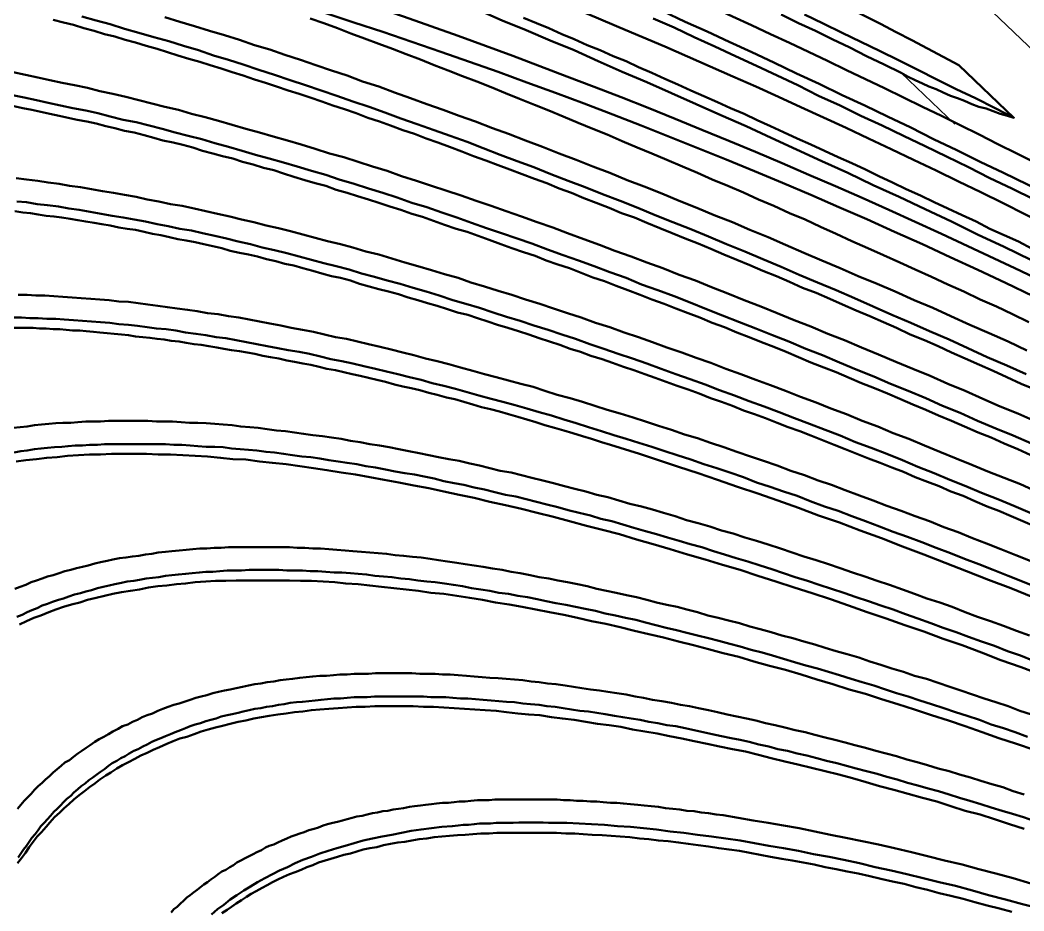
# Model space of a CAD drawing. Header units: inches. Extents: x 15 to 2770, y 903 to 4091.
# Drawn here: x 2441.5 to 2535.7, y 3649.8 to 3733.4 of the extents above; entities that cross this region are included whole.
import ezdxf

# ---------------------------------------------------------------- set-up
doc = ezdxf.new("R2010")
doc.units = ezdxf.units.IN
doc.header["$MEASUREMENT"] = 0

msp = doc.modelspace()

# ---------------------------------------------------------------- linework, layer by layer
at = {"lineweight": 25}
for points in [[(2587.439, 3682.037), (2484.075, 3780.534)], [(2524.167, 3728.396), (2529.217, 3723.589)]]:
    msp.add_lwpolyline(points, dxfattribs=at)
at = {"lineweight": 50}
for points in [[(2431.693, 3770.009, -0.047877), (2529.582, 3729.126), (2534.753, 3724.198), (2534.145, 3724.38), (2533.476, 3724.563), (2532.806, 3724.806), (2532.137, 3725.05), (2531.468, 3725.232), (2530.799, 3725.475), (2530.129, 3725.78), (2529.46, 3726.023), (2528.791, 3726.266), (2528.122, 3726.571), (2527.453, 3726.875), (2526.783, 3727.118), (2526.175, 3727.422), (2525.506, 3727.726), (2524.837, 3728.031), (2524.167, 3728.396), (2522.585, 3729.187), (2520.943, 3729.977), (2519.361, 3730.768), (2517.718, 3731.559), (2516.137, 3732.35), (2514.555, 3733.08), (2512.912, 3733.871)], [(2425.913, 3766.663, -0.036748), (2542.054, 3717.262)], [(2416.301, 3761.127, -0.055863), (2554.465, 3705.46)], [(2404.012, 3754.009, -0.076059), (2566.876, 3693.596)]]:
    msp.add_lwpolyline(points, format="xyb", dxfattribs=at)
for points in [[(2536.335, 3710.874), (2533.841, 3712.091), (2531.346, 3713.247), (2528.913, 3714.464), (2526.418, 3715.62), (2523.985, 3716.776), (2521.551, 3717.871), (2519.179, 3719.027), (2516.745, 3720.122), (2514.372, 3721.217), (2512, 3722.312), (2509.627, 3723.407), (2507.254, 3724.441), (2504.942, 3725.475), (2502.631, 3726.51), (2500.319, 3727.544), (2498.007, 3728.517), (2495.756, 3729.491), (2493.505, 3730.525), (2491.254, 3731.438), (2489.003, 3732.411), (2486.752, 3733.324), (2484.562, 3734.297)], [(2501.84, 3734.175), (2503.908, 3733.202), (2505.977, 3732.289), (2508.045, 3731.316), (2510.174, 3730.342), (2512.243, 3729.369), (2514.372, 3728.335), (2516.502, 3727.361), (2518.631, 3726.327), (2520.76, 3725.354), (2522.89, 3724.319), (2525.08, 3723.285), (2527.209, 3722.19), (2529.399, 3721.156), (2531.59, 3720.061), (2533.78, 3719.027), (2536.031, 3717.931), (2538.221, 3716.836), (2540.472, 3715.741), (2542.723, 3714.585), (2544.974, 3713.49), (2547.225, 3712.334)], [(2536.761, 3698.707), (2535.422, 3699.254), (2534.084, 3699.862), (2532.806, 3700.471), (2531.529, 3701.018), (2530.19, 3701.627), (2528.913, 3702.174), (2527.635, 3702.783), (2526.357, 3703.33), (2525.019, 3703.878), (2523.741, 3704.486), (2522.525, 3705.034), (2521.247, 3705.581), (2519.969, 3706.129), (2518.692, 3706.676), (2517.475, 3707.224), (2516.197, 3707.771), (2514.92, 3708.258), (2513.703, 3708.806), (2512.486, 3709.353), (2511.209, 3709.84), (2509.992, 3710.388), (2508.775, 3710.874), (2507.558, 3711.361), (2506.342, 3711.908), (2505.125, 3712.395), (2503.908, 3712.882), (2502.691, 3713.369), (2501.535, 3713.855), (2500.319, 3714.342), (2499.163, 3714.829), (2497.946, 3715.255), (2496.79, 3715.741), (2495.573, 3716.228), (2494.417, 3716.654), (2493.261, 3717.141), (2492.106, 3717.566), (2490.95, 3718.053), (2489.794, 3718.479), (2488.638, 3718.905), (2487.482, 3719.331), (2486.387, 3719.757), (2485.231, 3720.182), (2484.075, 3720.608), (2482.98, 3721.034), (2481.824, 3721.46), (2480.729, 3721.886), (2479.634, 3722.251), (2478.539, 3722.677), (2477.443, 3723.042), (2476.288, 3723.468), (2475.253, 3723.833), (2474.158, 3724.198), (2473.063, 3724.624), (2471.968, 3724.989), (2470.873, 3725.354), (2469.839, 3725.719), (2468.744, 3726.084), (2467.709, 3726.449), (2466.675, 3726.753), (2465.58, 3727.118), (2464.546, 3727.483), (2463.512, 3727.787), (2462.477, 3728.152), (2461.443, 3728.456), (2460.409, 3728.822), (2459.375, 3729.126), (2458.401, 3729.43), (2457.367, 3729.734), (2456.333, 3730.038), (2455.359, 3730.342), (2454.386, 3730.647), (2453.352, 3730.951), (2452.378, 3731.255), (2451.405, 3731.498), (2450.431, 3731.803), (2449.458, 3732.046), (2448.484, 3732.35), (2447.511, 3732.593), (2446.538, 3732.898), (2445.625, 3733.141), (2444.652, 3733.384)], [(2447.329, 3733.689), (2448.667, 3733.324), (2450.005, 3732.959), (2451.344, 3732.533), (2452.682, 3732.168), (2454.082, 3731.742), (2455.481, 3731.377), (2456.88, 3730.951), (2458.279, 3730.525), (2459.679, 3730.038), (2461.078, 3729.612), (2462.477, 3729.187), (2463.937, 3728.7), (2465.397, 3728.213), (2466.858, 3727.726), (2468.318, 3727.24), (2469.778, 3726.753), (2471.238, 3726.266), (2472.759, 3725.719), (2474.28, 3725.232), (2475.74, 3724.685), (2477.261, 3724.137), (2478.782, 3723.589), (2480.364, 3723.042), (2481.885, 3722.494), (2483.466, 3721.947), (2484.987, 3721.338), (2486.569, 3720.73), (2488.151, 3720.122), (2489.733, 3719.574), (2491.315, 3718.905), (2492.957, 3718.296), (2494.539, 3717.688), (2496.182, 3717.019), (2497.824, 3716.411), (2499.467, 3715.741), (2501.11, 3715.072), (2502.752, 3714.403), (2504.456, 3713.734), (2506.098, 3713.064), (2507.802, 3712.334), (2509.505, 3711.665), (2511.209, 3710.935), (2512.912, 3710.205), (2514.616, 3709.475), (2516.319, 3708.745), (2518.083, 3708.015), (2519.787, 3707.285), (2521.551, 3706.494), (2523.316, 3705.703), (2525.08, 3704.973), (2526.844, 3704.182), (2528.669, 3703.391), (2530.434, 3702.6), (2532.259, 3701.748), (2534.084, 3700.958), (2535.909, 3700.167)], [(2455.116, 3733.628), (2456.515, 3733.202), (2457.914, 3732.776), (2459.314, 3732.35), (2460.713, 3731.924), (2462.112, 3731.498), (2463.512, 3731.012), (2464.972, 3730.586), (2466.371, 3730.099), (2467.831, 3729.612), (2469.291, 3729.126), (2470.751, 3728.639), (2472.211, 3728.152), (2473.672, 3727.605), (2475.192, 3727.118), (2476.653, 3726.571), (2478.174, 3726.023), (2479.694, 3725.475), (2481.215, 3724.928), (2482.736, 3724.38), (2484.257, 3723.833), (2485.839, 3723.224), (2487.36, 3722.677), (2488.942, 3722.068), (2490.524, 3721.46), (2492.106, 3720.852), (2493.687, 3720.243), (2495.269, 3719.635), (2496.851, 3719.027), (2498.494, 3718.357), (2500.075, 3717.749), (2501.718, 3717.08), (2503.361, 3716.411), (2505.003, 3715.741), (2506.646, 3715.072), (2508.349, 3714.403), (2509.992, 3713.673), (2511.695, 3713.004), (2513.338, 3712.274), (2515.042, 3711.543), (2516.745, 3710.813), (2518.448, 3710.083), (2520.152, 3709.353), (2521.916, 3708.623), (2523.62, 3707.893), (2525.384, 3707.102), (2527.148, 3706.372), (2528.852, 3705.581), (2530.616, 3704.79), (2532.441, 3704), (2534.206, 3703.209), (2535.97, 3702.357)], [(2536.152, 3705.034), (2534.631, 3705.764), (2533.111, 3706.494), (2531.59, 3707.163), (2530.069, 3707.893), (2528.548, 3708.562), (2527.027, 3709.292), (2525.506, 3709.962), (2524.046, 3710.631), (2522.525, 3711.3), (2521.065, 3711.969), (2519.544, 3712.639), (2518.083, 3713.308), (2516.623, 3713.977), (2515.163, 3714.646), (2513.703, 3715.255), (2512.243, 3715.924), (2510.783, 3716.532), (2509.384, 3717.201), (2507.923, 3717.81), (2506.463, 3718.418), (2505.064, 3719.027), (2503.665, 3719.635), (2502.205, 3720.243), (2500.805, 3720.852), (2499.406, 3721.399), (2498.007, 3722.008), (2496.608, 3722.616), (2495.269, 3723.164), (2493.87, 3723.711), (2492.471, 3724.319), (2491.132, 3724.867), (2489.794, 3725.415), (2488.394, 3725.962), (2487.056, 3726.51), (2485.717, 3727.057), (2484.379, 3727.605), (2483.041, 3728.091), (2481.702, 3728.639), (2480.364, 3729.126), (2479.086, 3729.673), (2477.748, 3730.16), (2476.47, 3730.647), (2475.192, 3731.133), (2473.854, 3731.62), (2472.576, 3732.107), (2471.299, 3732.593), (2470.021, 3733.08), (2468.744, 3733.506)], [(2488.759, 3733.567), (2489.976, 3733.08), (2491.132, 3732.593), (2492.349, 3732.046), (2493.505, 3731.559), (2494.722, 3731.012), (2495.938, 3730.525), (2497.155, 3729.977), (2498.372, 3729.491), (2499.528, 3728.943), (2500.805, 3728.396), (2502.022, 3727.848), (2503.239, 3727.301), (2504.456, 3726.753), (2505.672, 3726.205), (2506.95, 3725.658), (2508.167, 3725.11), (2509.444, 3724.563), (2510.661, 3723.954), (2511.939, 3723.407), (2513.156, 3722.859), (2514.433, 3722.251), (2515.711, 3721.703), (2516.988, 3721.095), (2518.266, 3720.487), (2519.544, 3719.939), (2520.821, 3719.331), (2522.099, 3718.722), (2523.376, 3718.114), (2524.654, 3717.506), (2525.992, 3716.897), (2527.27, 3716.289), (2528.548, 3715.68), (2529.886, 3715.072), (2531.225, 3714.464), (2532.502, 3713.794), (2533.841, 3713.186), (2535.179, 3712.578), (2536.457, 3711.908)], [(2536.639, 3716.532), (2534.571, 3717.566), (2532.502, 3718.54), (2530.494, 3719.574), (2528.426, 3720.548), (2526.418, 3721.521), (2524.411, 3722.494), (2522.403, 3723.468), (2520.395, 3724.38), (2518.448, 3725.354), (2516.441, 3726.266), (2514.494, 3727.24), (2512.547, 3728.152), (2510.6, 3729.065), (2508.654, 3729.977), (2506.707, 3730.89), (2504.76, 3731.742), (2502.874, 3732.654), (2500.927, 3733.506)], [(2515.102, 3733.871), (2516.867, 3733.019), (2518.631, 3732.168), (2520.395, 3731.316), (2522.16, 3730.464), (2523.985, 3729.552), (2525.749, 3728.7), (2527.513, 3727.787), (2529.339, 3726.875), (2531.164, 3726.023), (2532.989, 3725.11), (2534.753, 3724.198)], [(2440.88, 3728.456), (2442.036, 3728.213), (2443.192, 3727.97), (2444.347, 3727.726), (2445.503, 3727.483), (2446.659, 3727.24), (2447.876, 3726.996), (2449.032, 3726.692), (2450.249, 3726.449), (2451.466, 3726.145), (2452.682, 3725.84), (2453.899, 3725.536), (2455.116, 3725.232), (2456.393, 3724.928), (2457.61, 3724.563), (2458.888, 3724.259), (2460.165, 3723.894), (2461.443, 3723.529), (2462.721, 3723.164), (2463.998, 3722.799), (2465.276, 3722.434), (2466.614, 3722.068), (2467.892, 3721.703), (2469.23, 3721.278), (2470.569, 3720.852), (2471.907, 3720.487), (2473.246, 3720.061), (2474.584, 3719.635), (2475.983, 3719.209), (2477.322, 3718.722), (2478.721, 3718.296), (2480.12, 3717.81), (2481.459, 3717.384), (2482.919, 3716.897), (2484.318, 3716.411), (2485.717, 3715.924), (2487.117, 3715.437), (2488.577, 3714.95), (2490.037, 3714.403), (2491.497, 3713.916), (2492.896, 3713.369), (2494.417, 3712.821), (2495.877, 3712.274), (2497.338, 3711.726), (2498.859, 3711.178), (2500.319, 3710.631), (2501.84, 3710.083), (2503.361, 3709.475), (2504.882, 3708.927), (2506.403, 3708.319), (2507.923, 3707.711), (2509.444, 3707.102), (2511.026, 3706.494), (2512.547, 3705.885), (2514.129, 3705.216), (2515.711, 3704.608), (2517.293, 3703.939), (2518.874, 3703.33), (2520.456, 3702.661), (2522.038, 3701.992), (2523.681, 3701.323), (2525.262, 3700.653), (2526.905, 3699.984), (2528.548, 3699.254), (2530.19, 3698.585), (2531.833, 3697.855), (2533.476, 3697.125), (2535.118, 3696.456), (2536.822, 3695.725)], [(2440.819, 3726.327), (2441.914, 3726.084), (2443.07, 3725.84), (2444.165, 3725.597), (2445.321, 3725.354), (2446.477, 3725.11), (2447.694, 3724.867), (2448.849, 3724.624), (2450.005, 3724.319), (2451.222, 3724.015), (2452.439, 3723.772), (2453.656, 3723.468), (2454.872, 3723.164), (2456.089, 3722.799), (2457.306, 3722.494), (2458.584, 3722.19), (2459.8, 3721.825), (2461.078, 3721.46), (2462.356, 3721.095), (2463.633, 3720.73), (2464.911, 3720.365), (2466.249, 3720), (2467.527, 3719.635), (2468.865, 3719.209), (2470.204, 3718.844), (2471.481, 3718.418), (2472.881, 3717.992), (2474.219, 3717.566), (2475.557, 3717.141), (2476.896, 3716.715), (2478.295, 3716.228), (2479.694, 3715.802), (2481.094, 3715.315), (2482.493, 3714.829), (2483.892, 3714.342), (2485.292, 3713.855), (2486.691, 3713.369), (2488.151, 3712.882), (2489.55, 3712.395), (2491.01, 3711.848), (2492.471, 3711.3), (2493.931, 3710.813), (2495.391, 3710.266), (2496.851, 3709.718), (2498.372, 3709.171), (2499.832, 3708.562), (2501.353, 3708.015), (2502.874, 3707.467), (2504.395, 3706.859), (2505.916, 3706.251), (2507.437, 3705.642), (2509.019, 3705.034), (2510.54, 3704.425), (2512.121, 3703.817), (2513.642, 3703.209), (2515.224, 3702.539), (2516.806, 3701.931), (2518.388, 3701.262), (2519.969, 3700.593), (2521.612, 3699.923), (2523.194, 3699.254), (2524.837, 3698.585), (2526.479, 3697.916), (2528.061, 3697.186), (2529.704, 3696.516), (2531.346, 3695.786), (2533.05, 3695.056), (2534.692, 3694.387), (2536.396, 3693.657)], [(2536.335, 3692.562), (2535.118, 3693.109), (2533.841, 3693.657), (2532.624, 3694.205), (2531.407, 3694.691), (2530.129, 3695.239), (2528.913, 3695.786), (2527.696, 3696.273), (2526.479, 3696.821), (2525.262, 3697.307), (2524.046, 3697.855), (2522.89, 3698.342), (2521.673, 3698.828), (2520.456, 3699.315), (2519.3, 3699.802), (2518.083, 3700.349), (2516.928, 3700.775), (2515.711, 3701.262), (2514.555, 3701.748), (2513.399, 3702.235), (2512.243, 3702.722), (2511.087, 3703.148), (2509.931, 3703.634), (2508.775, 3704.06), (2507.619, 3704.547), (2506.463, 3704.973), (2505.307, 3705.46), (2504.212, 3705.885), (2503.056, 3706.311), (2501.961, 3706.737), (2500.805, 3707.163), (2499.71, 3707.589), (2498.554, 3708.015), (2497.459, 3708.441), (2496.364, 3708.867), (2495.269, 3709.232), (2494.174, 3709.657), (2493.079, 3710.083), (2491.984, 3710.448), (2490.889, 3710.813), (2489.854, 3711.239), (2488.759, 3711.604), (2487.664, 3711.969), (2486.63, 3712.334), (2485.535, 3712.76), (2484.501, 3713.125), (2483.466, 3713.49), (2482.432, 3713.794), (2481.337, 3714.159), (2480.303, 3714.525), (2479.269, 3714.89), (2478.295, 3715.194), (2477.261, 3715.559), (2476.227, 3715.863), (2475.192, 3716.228), (2474.219, 3716.532), (2473.185, 3716.836), (2472.211, 3717.141), (2471.177, 3717.445), (2470.204, 3717.81), (2469.23, 3718.053), (2468.257, 3718.357), (2467.223, 3718.662), (2466.249, 3718.966), (2465.337, 3719.27), (2464.363, 3719.513), (2463.39, 3719.817), (2462.416, 3720.061), (2461.504, 3720.365), (2460.53, 3720.608), (2459.618, 3720.852), (2458.644, 3721.095), (2457.732, 3721.399), (2456.819, 3721.643), (2455.907, 3721.886), (2454.933, 3722.068), (2454.082, 3722.312), (2453.169, 3722.555), (2452.256, 3722.799), (2451.344, 3722.981), (2450.431, 3723.224), (2449.58, 3723.407), (2448.667, 3723.65), (2447.815, 3723.833), (2446.903, 3724.015), (2446.051, 3724.198), (2445.199, 3724.38), (2444.347, 3724.563), (2443.496, 3724.745), (2442.644, 3724.928), (2441.792, 3725.11), (2440.94, 3725.293)], [(2536.882, 3689.155), (2535.362, 3689.824), (2533.841, 3690.433), (2532.32, 3691.041), (2530.799, 3691.649), (2529.339, 3692.258), (2527.818, 3692.866), (2526.357, 3693.474), (2524.897, 3694.083), (2523.437, 3694.63), (2521.977, 3695.239), (2520.517, 3695.786), (2519.057, 3696.395), (2517.597, 3696.942), (2516.197, 3697.49), (2514.737, 3698.037), (2513.338, 3698.585), (2511.939, 3699.132), (2510.54, 3699.619), (2509.14, 3700.167), (2507.741, 3700.653), (2506.342, 3701.201), (2504.942, 3701.688), (2503.604, 3702.174), (2502.205, 3702.661), (2500.866, 3703.148), (2499.528, 3703.634), (2498.189, 3704.06), (2496.851, 3704.547), (2495.512, 3704.973), (2494.174, 3705.46), (2492.896, 3705.885), (2491.558, 3706.311), (2490.28, 3706.737), (2488.942, 3707.163), (2487.664, 3707.589), (2486.387, 3707.954), (2485.109, 3708.38), (2483.831, 3708.745), (2482.615, 3709.171), (2481.337, 3709.536), (2480.12, 3709.901), (2478.843, 3710.266), (2477.626, 3710.631), (2476.409, 3710.996), (2475.192, 3711.361), (2473.976, 3711.665), (2472.759, 3712.03), (2471.603, 3712.334), (2470.386, 3712.639), (2469.23, 3712.943), (2468.074, 3713.247), (2466.918, 3713.551), (2465.763, 3713.855), (2464.607, 3714.099), (2463.451, 3714.403), (2462.295, 3714.646), (2461.2, 3714.95), (2460.044, 3715.194), (2458.949, 3715.437), (2457.854, 3715.68), (2456.758, 3715.924), (2455.663, 3716.106), (2454.568, 3716.35), (2453.473, 3716.532), (2452.439, 3716.776), (2451.344, 3716.958), (2450.31, 3717.141), (2449.275, 3717.323), (2448.241, 3717.506), (2447.207, 3717.688), (2446.173, 3717.81), (2445.199, 3717.992), (2444.165, 3718.114), (2443.192, 3718.296), (2442.157, 3718.418), (2441.184, 3718.54)], [(2441.245, 3716.35), (2442.157, 3716.289), (2443.131, 3716.106), (2444.104, 3715.985), (2445.138, 3715.863), (2446.112, 3715.68), (2447.085, 3715.559), (2448.119, 3715.376), (2449.154, 3715.194), (2450.188, 3715.011), (2451.222, 3714.829), (2452.256, 3714.646), (2453.291, 3714.464), (2454.386, 3714.22), (2455.42, 3714.038), (2456.515, 3713.794), (2457.61, 3713.612), (2458.644, 3713.369), (2459.8, 3713.125), (2460.895, 3712.882), (2461.991, 3712.578), (2463.146, 3712.334), (2464.242, 3712.03), (2465.397, 3711.787), (2466.553, 3711.483), (2467.709, 3711.178), (2468.865, 3710.874), (2470.021, 3710.57), (2471.177, 3710.266), (2472.394, 3709.962), (2473.55, 3709.597), (2474.767, 3709.292), (2475.983, 3708.927), (2477.2, 3708.623), (2478.417, 3708.258), (2479.634, 3707.893), (2480.85, 3707.528), (2482.128, 3707.102), (2483.345, 3706.737), (2484.622, 3706.372), (2485.9, 3705.946), (2487.178, 3705.52), (2488.455, 3705.155), (2489.733, 3704.73), (2491.071, 3704.304), (2492.349, 3703.878), (2493.626, 3703.452), (2494.965, 3702.965), (2496.303, 3702.539), (2497.642, 3702.053), (2498.98, 3701.627), (2500.319, 3701.14), (2501.657, 3700.653), (2503.056, 3700.167), (2504.395, 3699.68), (2505.794, 3699.193), (2507.133, 3698.646), (2508.532, 3698.159), (2509.931, 3697.611), (2511.33, 3697.125), (2512.73, 3696.577), (2514.19, 3696.03), (2515.589, 3695.482), (2517.049, 3694.935), (2518.448, 3694.387), (2519.909, 3693.779), (2521.369, 3693.231), (2522.829, 3692.684), (2524.289, 3692.075), (2525.749, 3691.467), (2527.27, 3690.858), (2528.73, 3690.25), (2530.251, 3689.642), (2531.711, 3689.033), (2533.232, 3688.425), (2534.753, 3687.817), (2536.274, 3687.147)], [(2441.062, 3715.437), (2441.792, 3715.315), (2442.522, 3715.255), (2443.252, 3715.133), (2443.982, 3715.011), (2444.712, 3714.95), (2445.443, 3714.829), (2446.233, 3714.707), (2446.963, 3714.585), (2447.694, 3714.464), (2448.484, 3714.342), (2449.215, 3714.22), (2450.005, 3714.099), (2450.796, 3713.916), (2451.587, 3713.794), (2452.378, 3713.673), (2453.169, 3713.49), (2453.96, 3713.308), (2454.751, 3713.186), (2455.542, 3713.004), (2456.333, 3712.821), (2457.123, 3712.699), (2457.975, 3712.517), (2458.766, 3712.334), (2459.618, 3712.152), (2460.47, 3711.969), (2461.26, 3711.726), (2462.112, 3711.543), (2462.964, 3711.361), (2463.816, 3711.178), (2464.667, 3710.935), (2465.519, 3710.753), (2466.371, 3710.509), (2467.223, 3710.327), (2468.074, 3710.083), (2468.987, 3709.84), (2469.839, 3709.597), (2470.751, 3709.353), (2471.603, 3709.171), (2472.516, 3708.927), (2473.367, 3708.623), (2474.28, 3708.38), (2475.192, 3708.137), (2476.105, 3707.893), (2477.018, 3707.65), (2477.93, 3707.346), (2478.843, 3707.102), (2479.755, 3706.798), (2480.668, 3706.555), (2481.641, 3706.251), (2482.554, 3705.946), (2483.527, 3705.703), (2484.44, 3705.399), (2485.413, 3705.095), (2486.326, 3704.79), (2487.299, 3704.486), (2488.273, 3704.182), (2489.246, 3703.878), (2490.22, 3703.513), (2491.193, 3703.209), (2492.166, 3702.904), (2493.14, 3702.539), (2494.113, 3702.235), (2495.087, 3701.87), (2496.121, 3701.566), (2497.094, 3701.201), (2498.128, 3700.836), (2499.102, 3700.532), (2500.136, 3700.167), (2501.11, 3699.802), (2502.144, 3699.437), (2503.178, 3699.072), (2504.212, 3698.707), (2505.247, 3698.342), (2506.281, 3697.916), (2507.315, 3697.551), (2508.349, 3697.186), (2509.384, 3696.76), (2510.418, 3696.395), (2511.452, 3696.03), (2512.547, 3695.604), (2513.581, 3695.178), (2514.677, 3694.813), (2515.711, 3694.387), (2516.806, 3693.961), (2517.901, 3693.535), (2518.935, 3693.109), (2520.03, 3692.684), (2521.125, 3692.258), (2522.22, 3691.832), (2523.316, 3691.406), (2524.411, 3690.98), (2525.506, 3690.493), (2526.662, 3690.068), (2527.757, 3689.642), (2528.852, 3689.155), (2530.008, 3688.729), (2531.103, 3688.242), (2532.259, 3687.756), (2533.354, 3687.33), (2534.51, 3686.843), (2535.605, 3686.356), (2536.761, 3685.87)], [(2441.366, 3707.589), (2442.218, 3707.589), (2443.009, 3707.528), (2443.861, 3707.528), (2444.712, 3707.467), (2445.564, 3707.406), (2446.416, 3707.346), (2447.268, 3707.285), (2448.18, 3707.224), (2449.032, 3707.163), (2449.884, 3707.102), (2450.796, 3706.981), (2451.709, 3706.92), (2452.621, 3706.798), (2453.534, 3706.676), (2454.447, 3706.555), (2455.359, 3706.433), (2456.272, 3706.311), (2457.245, 3706.19), (2458.158, 3706.068), (2459.131, 3705.885), (2460.105, 3705.764), (2461.078, 3705.581), (2462.051, 3705.46), (2463.025, 3705.277), (2463.998, 3705.095), (2464.972, 3704.912), (2466.006, 3704.73), (2466.979, 3704.486), (2468.014, 3704.304), (2469.048, 3704.121), (2470.082, 3703.878), (2471.116, 3703.634), (2472.151, 3703.452), (2473.185, 3703.209), (2474.219, 3702.965), (2475.314, 3702.722), (2476.348, 3702.479), (2477.443, 3702.174), (2478.478, 3701.931), (2479.573, 3701.627), (2480.668, 3701.383), (2481.763, 3701.079), (2482.858, 3700.775), (2484.014, 3700.471), (2485.109, 3700.167), (2486.204, 3699.862), (2487.36, 3699.558), (2488.516, 3699.254), (2489.672, 3698.95), (2490.767, 3698.585), (2491.923, 3698.22), (2493.14, 3697.916), (2494.296, 3697.551), (2495.452, 3697.186), (2496.608, 3696.821), (2497.824, 3696.456), (2499.041, 3696.091), (2500.197, 3695.725), (2501.414, 3695.3), (2502.631, 3694.935), (2503.847, 3694.509), (2505.064, 3694.144), (2506.281, 3693.718), (2507.558, 3693.292), (2508.775, 3692.866), (2510.053, 3692.44), (2511.27, 3692.014), (2512.547, 3691.588), (2513.825, 3691.102), (2515.102, 3690.676), (2516.38, 3690.189), (2517.658, 3689.763), (2518.935, 3689.277), (2520.274, 3688.79), (2521.551, 3688.303), (2522.829, 3687.817), (2524.167, 3687.33), (2525.506, 3686.843), (2526.844, 3686.356), (2528.183, 3685.809), (2529.521, 3685.322), (2530.859, 3684.775), (2532.198, 3684.288), (2533.536, 3683.74), (2534.936, 3683.193), (2536.274, 3682.645)], [(2440.88, 3705.46), (2441.671, 3705.46), (2442.461, 3705.399), (2443.252, 3705.399), (2444.043, 3705.338), (2444.895, 3705.338), (2445.686, 3705.277), (2446.538, 3705.216), (2447.389, 3705.155), (2448.241, 3705.095), (2449.093, 3705.034), (2449.945, 3704.973), (2450.796, 3704.851), (2451.709, 3704.79), (2452.561, 3704.669), (2453.473, 3704.547), (2454.325, 3704.425), (2455.237, 3704.365), (2456.15, 3704.243), (2457.063, 3704.06), (2458.036, 3703.939), (2458.949, 3703.817), (2459.922, 3703.634), (2460.835, 3703.513), (2461.808, 3703.33), (2462.781, 3703.148), (2463.755, 3702.965), (2464.728, 3702.783), (2465.702, 3702.6), (2466.675, 3702.418), (2467.709, 3702.235), (2468.683, 3702.053), (2469.717, 3701.809), (2470.69, 3701.566), (2471.725, 3701.383), (2472.759, 3701.14), (2473.793, 3700.897), (2474.888, 3700.653), (2475.923, 3700.41), (2476.957, 3700.167), (2478.052, 3699.862), (2479.147, 3699.619), (2480.181, 3699.315), (2481.276, 3699.072), (2482.371, 3698.767), (2483.466, 3698.463), (2484.562, 3698.159), (2485.717, 3697.855), (2486.813, 3697.551), (2487.968, 3697.246), (2489.064, 3696.942), (2490.22, 3696.577), (2491.375, 3696.273), (2492.531, 3695.908), (2493.687, 3695.543), (2494.843, 3695.178), (2496.06, 3694.813), (2497.216, 3694.448), (2498.372, 3694.083), (2499.589, 3693.718), (2500.805, 3693.353), (2502.022, 3692.927), (2503.178, 3692.562), (2504.456, 3692.136), (2505.672, 3691.71), (2506.889, 3691.345), (2508.106, 3690.919), (2509.384, 3690.493), (2510.6, 3690.007), (2511.878, 3689.581), (2513.156, 3689.155), (2514.433, 3688.729), (2515.65, 3688.242), (2516.988, 3687.756), (2518.266, 3687.33), (2519.544, 3686.843), (2520.821, 3686.356), (2522.16, 3685.87), (2523.437, 3685.383), (2524.776, 3684.896), (2526.114, 3684.41), (2527.453, 3683.862), (2528.791, 3683.375), (2530.129, 3682.828), (2531.468, 3682.341), (2532.806, 3681.794), (2534.206, 3681.246), (2535.544, 3680.698), (2536.943, 3680.151)], [(2536.517, 3679.238), (2534.449, 3680.09), (2532.38, 3680.881), (2530.312, 3681.672), (2528.304, 3682.463), (2526.297, 3683.254), (2524.289, 3683.984), (2522.342, 3684.775), (2520.334, 3685.505), (2518.388, 3686.235), (2516.441, 3686.904), (2514.555, 3687.634), (2512.608, 3688.303), (2510.722, 3688.972), (2508.836, 3689.581), (2506.95, 3690.25), (2505.125, 3690.858), (2503.3, 3691.467), (2501.414, 3692.075), (2499.649, 3692.684), (2497.824, 3693.231), (2496.912, 3693.535), (2496.06, 3693.779), (2495.147, 3694.083), (2494.296, 3694.326), (2493.383, 3694.63), (2492.531, 3694.874), (2491.68, 3695.117), (2490.767, 3695.36), (2489.915, 3695.665), (2489.064, 3695.908), (2488.212, 3696.151), (2487.36, 3696.395), (2486.508, 3696.638), (2485.657, 3696.881), (2484.805, 3697.064), (2484.014, 3697.307), (2483.162, 3697.551), (2482.311, 3697.794), (2481.52, 3697.977), (2480.668, 3698.22), (2479.877, 3698.402), (2479.025, 3698.646), (2478.234, 3698.828), (2477.443, 3699.011), (2476.653, 3699.193), (2475.801, 3699.437), (2475.01, 3699.619), (2474.219, 3699.802), (2473.428, 3699.984), (2472.698, 3700.167), (2471.907, 3700.349), (2471.116, 3700.532), (2470.325, 3700.653), (2469.595, 3700.836), (2468.804, 3701.018), (2468.074, 3701.14), (2467.283, 3701.323), (2466.553, 3701.444), (2465.823, 3701.627), (2465.032, 3701.748), (2464.302, 3701.87), (2463.572, 3702.053), (2462.842, 3702.174), (2462.112, 3702.296), (2461.382, 3702.418), (2460.652, 3702.539), (2459.983, 3702.661), (2459.253, 3702.783), (2458.523, 3702.904), (2457.854, 3702.965), (2457.123, 3703.087), (2456.454, 3703.209), (2455.724, 3703.269), (2455.055, 3703.391), (2454.386, 3703.452), (2453.717, 3703.574), (2453.047, 3703.634), (2452.378, 3703.695), (2451.709, 3703.817), (2451.04, 3703.878), (2450.37, 3703.939), (2449.701, 3704), (2449.032, 3704.06), (2448.424, 3704.121), (2447.754, 3704.182), (2447.146, 3704.243), (2446.477, 3704.243), (2445.868, 3704.304), (2445.26, 3704.365), (2444.652, 3704.365), (2443.982, 3704.425), (2443.374, 3704.425), (2442.766, 3704.486), (2442.157, 3704.486), (2441.61, 3704.486), (2441.001, 3704.486)], [(2536.213, 3675.649), (2534.996, 3676.075), (2533.78, 3676.561), (2532.563, 3676.987), (2531.346, 3677.413), (2530.19, 3677.839), (2528.974, 3678.326), (2527.818, 3678.752), (2526.601, 3679.117), (2525.445, 3679.543), (2524.289, 3679.968), (2523.072, 3680.394), (2521.916, 3680.759), (2520.76, 3681.185), (2519.604, 3681.55), (2518.448, 3681.976), (2517.353, 3682.341), (2516.197, 3682.706), (2515.042, 3683.071), (2513.946, 3683.436), (2512.851, 3683.801), (2511.695, 3684.166), (2510.6, 3684.531), (2509.505, 3684.835), (2508.41, 3685.2), (2507.315, 3685.505), (2506.22, 3685.87), (2505.125, 3686.174), (2504.03, 3686.478), (2502.996, 3686.843), (2501.9, 3687.147), (2500.866, 3687.451), (2499.832, 3687.756), (2498.737, 3687.999), (2497.703, 3688.303), (2496.668, 3688.607), (2495.634, 3688.851), (2494.6, 3689.155), (2493.566, 3689.398), (2492.592, 3689.642), (2491.558, 3689.946), (2490.585, 3690.189), (2489.55, 3690.433), (2488.577, 3690.676), (2487.603, 3690.919), (2486.569, 3691.102), (2485.596, 3691.345), (2484.622, 3691.588), (2483.71, 3691.771), (2482.736, 3692.014), (2481.763, 3692.197), (2480.79, 3692.379), (2479.877, 3692.562), (2478.964, 3692.744), (2477.991, 3692.927), (2477.078, 3693.109), (2476.166, 3693.292), (2475.253, 3693.474), (2474.341, 3693.596), (2473.428, 3693.779), (2472.516, 3693.9), (2471.664, 3694.083), (2470.751, 3694.205), (2469.9, 3694.326), (2468.987, 3694.448), (2468.135, 3694.57), (2467.283, 3694.691), (2466.432, 3694.813), (2465.58, 3694.874), (2464.728, 3694.995), (2463.877, 3695.117), (2463.086, 3695.178), (2462.234, 3695.239), (2461.443, 3695.36), (2460.591, 3695.421), (2459.8, 3695.482), (2459.009, 3695.543), (2458.219, 3695.604), (2457.428, 3695.604), (2456.637, 3695.665), (2455.846, 3695.725), (2455.055, 3695.725), (2454.325, 3695.725), (2453.534, 3695.786), (2452.804, 3695.786), (2452.074, 3695.786), (2451.283, 3695.786), (2450.553, 3695.786), (2449.823, 3695.786), (2449.093, 3695.725), (2448.424, 3695.725), (2447.694, 3695.725), (2446.963, 3695.665), (2446.294, 3695.604), (2445.564, 3695.604), (2444.895, 3695.543), (2444.226, 3695.482), (2443.557, 3695.421), (2442.887, 3695.36), (2442.218, 3695.239), (2441.549, 3695.178), (2440.88, 3695.117)], [(2441.001, 3692.805), (2441.61, 3692.927), (2442.218, 3692.988), (2442.887, 3693.109), (2443.496, 3693.17), (2444.104, 3693.231), (2444.773, 3693.292), (2445.443, 3693.353), (2446.051, 3693.414), (2446.72, 3693.474), (2447.389, 3693.474), (2448.059, 3693.535), (2448.789, 3693.535), (2449.458, 3693.596), (2450.127, 3693.596), (2450.857, 3693.596), (2451.587, 3693.596), (2452.256, 3693.596), (2452.986, 3693.596), (2453.717, 3693.596), (2454.447, 3693.596), (2455.177, 3693.596), (2455.968, 3693.535), (2456.698, 3693.535), (2457.489, 3693.474), (2458.219, 3693.414), (2459.009, 3693.353), (2459.8, 3693.353), (2460.591, 3693.292), (2461.382, 3693.17), (2462.173, 3693.109), (2462.964, 3693.049), (2463.755, 3692.988), (2464.607, 3692.866), (2465.397, 3692.805), (2466.249, 3692.684), (2467.101, 3692.562), (2467.953, 3692.44), (2468.804, 3692.379), (2469.656, 3692.258), (2470.508, 3692.075), (2471.36, 3691.954), (2472.211, 3691.832), (2473.124, 3691.71), (2473.976, 3691.528), (2474.888, 3691.406), (2475.801, 3691.223), (2476.713, 3691.041), (2477.626, 3690.858), (2478.539, 3690.737), (2479.451, 3690.554), (2480.364, 3690.372), (2481.276, 3690.128), (2482.25, 3689.946), (2483.162, 3689.763), (2484.136, 3689.52), (2485.109, 3689.337), (2486.083, 3689.094), (2487.056, 3688.851), (2488.029, 3688.668), (2489.003, 3688.425), (2489.976, 3688.182), (2490.95, 3687.938), (2491.984, 3687.695), (2492.957, 3687.391), (2493.991, 3687.147), (2495.026, 3686.904), (2495.999, 3686.6), (2497.033, 3686.356), (2498.068, 3686.052), (2499.102, 3685.748), (2500.197, 3685.444), (2501.231, 3685.14), (2502.265, 3684.835), (2503.361, 3684.531), (2504.395, 3684.227), (2505.49, 3683.923), (2506.585, 3683.558), (2507.619, 3683.254), (2508.714, 3682.889), (2509.809, 3682.584), (2510.965, 3682.219), (2512.06, 3681.854), (2513.156, 3681.489), (2514.251, 3681.124), (2515.407, 3680.759), (2516.502, 3680.394), (2517.658, 3680.029), (2518.814, 3679.664), (2519.969, 3679.238), (2521.125, 3678.873), (2522.281, 3678.447), (2523.437, 3678.082), (2524.593, 3677.657), (2525.749, 3677.231), (2526.966, 3676.805), (2528.122, 3676.379), (2529.339, 3675.953), (2530.494, 3675.527), (2531.711, 3675.101), (2532.928, 3674.675), (2534.145, 3674.189), (2535.362, 3673.763), (2536.578, 3673.276)], [(2441.184, 3691.954), (2442.096, 3692.075), (2443.07, 3692.197), (2444.043, 3692.319), (2445.017, 3692.379), (2445.99, 3692.501), (2447.024, 3692.562), (2448.059, 3692.623), (2449.093, 3692.623), (2450.127, 3692.684), (2451.222, 3692.684), (2452.317, 3692.684), (2453.412, 3692.684), (2454.507, 3692.623), (2455.663, 3692.623), (2456.819, 3692.562), (2457.975, 3692.501), (2459.131, 3692.44), (2460.348, 3692.319), (2461.504, 3692.197), (2462.721, 3692.136), (2463.998, 3691.954), (2465.215, 3691.832), (2466.493, 3691.71), (2467.77, 3691.528), (2469.048, 3691.345), (2470.325, 3691.163), (2471.664, 3690.919), (2473.002, 3690.737), (2474.341, 3690.493), (2475.679, 3690.25), (2477.078, 3690.007), (2478.478, 3689.703), (2479.877, 3689.459), (2481.276, 3689.155), (2482.736, 3688.851), (2484.136, 3688.547), (2485.596, 3688.182), (2487.056, 3687.877), (2488.577, 3687.512), (2490.037, 3687.147), (2491.558, 3686.782), (2493.079, 3686.356), (2494.661, 3685.931), (2496.182, 3685.565), (2497.763, 3685.14), (2499.345, 3684.653), (2500.927, 3684.227), (2502.509, 3683.74), (2504.151, 3683.254), (2505.794, 3682.767), (2507.437, 3682.28), (2509.079, 3681.794), (2510.722, 3681.246), (2512.425, 3680.698), (2514.129, 3680.151), (2515.832, 3679.603), (2517.536, 3679.056), (2519.239, 3678.447), (2521.004, 3677.839), (2522.768, 3677.231), (2524.532, 3676.622), (2526.297, 3676.014), (2528.122, 3675.345), (2529.886, 3674.736), (2531.711, 3674.067), (2533.536, 3673.337), (2535.422, 3672.668), (2537.248, 3671.999)], [(2441.062, 3680.029), (2441.549, 3680.212), (2442.096, 3680.394), (2442.583, 3680.638), (2443.07, 3680.82), (2443.617, 3681.003), (2444.104, 3681.185), (2444.652, 3681.307), (2445.199, 3681.489), (2445.747, 3681.672), (2446.294, 3681.794), (2446.842, 3681.976), (2447.389, 3682.098), (2447.937, 3682.219), (2448.545, 3682.402), (2449.093, 3682.524), (2449.701, 3682.645), (2450.249, 3682.767), (2450.857, 3682.889), (2451.466, 3682.949), (2452.074, 3683.071), (2452.682, 3683.132), (2453.291, 3683.254), (2453.899, 3683.314), (2454.507, 3683.436), (2455.177, 3683.497), (2455.785, 3683.558), (2456.454, 3683.619), (2457.123, 3683.68), (2457.732, 3683.74), (2458.401, 3683.801), (2459.07, 3683.801), (2459.74, 3683.862), (2460.409, 3683.862), (2461.078, 3683.923), (2461.808, 3683.923), (2462.477, 3683.923), (2463.207, 3683.923), (2463.877, 3683.923), (2464.607, 3683.923), (2465.337, 3683.923), (2466.067, 3683.923), (2466.797, 3683.923), (2467.527, 3683.862), (2468.257, 3683.862), (2468.987, 3683.801), (2469.717, 3683.801), (2470.508, 3683.74), (2471.238, 3683.68), (2472.029, 3683.619), (2472.759, 3683.558), (2473.55, 3683.497), (2474.341, 3683.436), (2475.132, 3683.375), (2475.923, 3683.314), (2476.713, 3683.193), (2477.504, 3683.132), (2478.356, 3683.01), (2479.147, 3682.949), (2479.999, 3682.828), (2480.79, 3682.706), (2481.641, 3682.584), (2482.493, 3682.463), (2483.284, 3682.341), (2484.136, 3682.219), (2484.987, 3682.098), (2485.839, 3681.915), (2486.752, 3681.794), (2487.603, 3681.611), (2488.455, 3681.489), (2489.368, 3681.307), (2490.22, 3681.124), (2491.132, 3681.003), (2491.984, 3680.82), (2492.896, 3680.638), (2493.809, 3680.455), (2494.722, 3680.273), (2495.634, 3680.029), (2496.547, 3679.847), (2497.459, 3679.664), (2498.433, 3679.421), (2499.345, 3679.238), (2500.319, 3678.995), (2501.231, 3678.752), (2502.205, 3678.508), (2503.178, 3678.326), (2504.091, 3678.082), (2505.064, 3677.839), (2506.037, 3677.535), (2507.011, 3677.291), (2507.984, 3677.048), (2509.019, 3676.805), (2509.992, 3676.501), (2510.965, 3676.257), (2512, 3675.953), (2512.973, 3675.649), (2514.007, 3675.406), (2515.042, 3675.101), (2516.076, 3674.797), (2517.049, 3674.493), (2518.083, 3674.189), (2519.118, 3673.885), (2520.213, 3673.58), (2521.247, 3673.215), (2522.281, 3672.911), (2523.316, 3672.546), (2524.411, 3672.242), (2525.445, 3671.877), (2526.54, 3671.573), (2527.635, 3671.208), (2528.73, 3670.843), (2529.764, 3670.478), (2530.859, 3670.113), (2531.955, 3669.748), (2533.05, 3669.383), (2534.206, 3669.017), (2535.301, 3668.592), (2536.396, 3668.227)], [(2441.245, 3677.413), (2441.731, 3677.596), (2442.218, 3677.839), (2442.644, 3678.022), (2443.131, 3678.204), (2443.617, 3678.447), (2444.104, 3678.63), (2444.591, 3678.812), (2445.138, 3678.995), (2445.625, 3679.117), (2446.112, 3679.299), (2446.659, 3679.482), (2447.207, 3679.603), (2447.694, 3679.786), (2448.241, 3679.908), (2448.789, 3680.09), (2449.336, 3680.212), (2449.884, 3680.333), (2450.431, 3680.455), (2451.04, 3680.577), (2451.587, 3680.698), (2452.196, 3680.759), (2452.743, 3680.881), (2453.352, 3681.003), (2453.96, 3681.063), (2454.568, 3681.124), (2455.177, 3681.246), (2455.785, 3681.307), (2456.393, 3681.368), (2457.063, 3681.428), (2457.671, 3681.489), (2458.34, 3681.55), (2458.949, 3681.611), (2459.618, 3681.611), (2460.287, 3681.672), (2460.956, 3681.733), (2461.626, 3681.733), (2462.295, 3681.733), (2463.025, 3681.794), (2463.694, 3681.794), (2464.363, 3681.794), (2465.093, 3681.794), (2465.823, 3681.794), (2466.553, 3681.733), (2467.283, 3681.733), (2468.014, 3681.733), (2468.744, 3681.672), (2469.474, 3681.672), (2470.204, 3681.611), (2470.995, 3681.55), (2471.725, 3681.55), (2472.516, 3681.489), (2473.246, 3681.428), (2474.037, 3681.368), (2474.827, 3681.246), (2475.618, 3681.185), (2476.409, 3681.124), (2477.261, 3681.003), (2478.052, 3680.942), (2478.843, 3680.82), (2479.694, 3680.698), (2480.485, 3680.638), (2481.337, 3680.516), (2482.189, 3680.394), (2483.041, 3680.273), (2483.892, 3680.09), (2484.744, 3679.968), (2485.596, 3679.847), (2486.448, 3679.664), (2487.36, 3679.543), (2488.212, 3679.36), (2489.124, 3679.238), (2490.037, 3679.056), (2490.889, 3678.873), (2491.801, 3678.691), (2492.714, 3678.508), (2493.626, 3678.326), (2494.539, 3678.143), (2495.512, 3677.961), (2496.425, 3677.717), (2497.398, 3677.535), (2498.311, 3677.291), (2499.284, 3677.109), (2500.197, 3676.866), (2501.17, 3676.622), (2502.144, 3676.379), (2503.117, 3676.136), (2504.091, 3675.892), (2505.064, 3675.649), (2506.098, 3675.406), (2507.072, 3675.162), (2508.106, 3674.858), (2509.079, 3674.615), (2510.114, 3674.31), (2511.148, 3674.067), (2512.121, 3673.763), (2513.156, 3673.459), (2514.19, 3673.154), (2515.224, 3672.85), (2516.319, 3672.546), (2517.353, 3672.242), (2518.388, 3671.938), (2519.483, 3671.573), (2520.517, 3671.268), (2521.612, 3670.964), (2522.707, 3670.599), (2523.741, 3670.234), (2524.837, 3669.93), (2525.932, 3669.565), (2527.027, 3669.2), (2528.183, 3668.835), (2529.278, 3668.47), (2530.373, 3668.105), (2531.529, 3667.74), (2532.624, 3667.314), (2533.78, 3666.949), (2534.875, 3666.584), (2536.031, 3666.158)], [(2536.639, 3664.941), (2534.996, 3665.489), (2533.354, 3666.036), (2531.772, 3666.584), (2530.19, 3667.131), (2528.608, 3667.679), (2527.027, 3668.166), (2525.445, 3668.713), (2523.863, 3669.2), (2522.342, 3669.687), (2520.821, 3670.173), (2519.3, 3670.599), (2517.779, 3671.086), (2516.258, 3671.512), (2514.798, 3671.999), (2513.338, 3672.424), (2511.817, 3672.789), (2510.357, 3673.215), (2508.958, 3673.641), (2507.498, 3674.006), (2506.098, 3674.371), (2504.699, 3674.736), (2503.3, 3675.101), (2501.9, 3675.466), (2500.501, 3675.771), (2499.163, 3676.075), (2497.824, 3676.44), (2496.486, 3676.744), (2495.147, 3676.987), (2493.809, 3677.291), (2492.531, 3677.596), (2491.193, 3677.839), (2489.915, 3678.082), (2488.638, 3678.326), (2487.421, 3678.569), (2486.143, 3678.752), (2484.927, 3678.995), (2483.71, 3679.177), (2482.493, 3679.36), (2481.276, 3679.543), (2480.06, 3679.664), (2478.904, 3679.847), (2477.748, 3679.968), (2476.592, 3680.09), (2475.436, 3680.212), (2474.341, 3680.333), (2473.246, 3680.455), (2472.09, 3680.516), (2471.055, 3680.638), (2469.96, 3680.698), (2468.865, 3680.759), (2467.831, 3680.759), (2466.797, 3680.82), (2465.763, 3680.82), (2464.728, 3680.82), (2463.755, 3680.82), (2462.781, 3680.82), (2461.808, 3680.82), (2460.835, 3680.759), (2459.861, 3680.759), (2458.949, 3680.698), (2457.975, 3680.638), (2457.063, 3680.516), (2456.211, 3680.455), (2455.298, 3680.333), (2454.447, 3680.273), (2453.595, 3680.151), (2452.743, 3679.968), (2451.891, 3679.847), (2451.04, 3679.725), (2450.249, 3679.543), (2449.458, 3679.36), (2448.667, 3679.177), (2447.876, 3678.995), (2447.146, 3678.752), (2446.355, 3678.569), (2445.625, 3678.326), (2444.895, 3678.082), (2444.226, 3677.839), (2443.496, 3677.535), (2442.826, 3677.291), (2442.157, 3676.987), (2441.488, 3676.683)], [(2535.727, 3660.743), (2534.692, 3661.048), (2533.719, 3661.413), (2532.685, 3661.717), (2531.65, 3662.021), (2530.677, 3662.325), (2529.643, 3662.629), (2528.669, 3662.934), (2527.635, 3663.177), (2526.662, 3663.481), (2525.688, 3663.785), (2524.715, 3664.029), (2523.741, 3664.333), (2522.768, 3664.576), (2521.795, 3664.82), (2520.821, 3665.124), (2519.848, 3665.367), (2518.935, 3665.611), (2517.962, 3665.854), (2517.049, 3666.097), (2516.076, 3666.341), (2515.163, 3666.584), (2514.251, 3666.766), (2513.277, 3667.01), (2512.365, 3667.253), (2511.452, 3667.436), (2510.54, 3667.679), (2509.688, 3667.862), (2508.775, 3668.044), (2507.863, 3668.227), (2506.95, 3668.47), (2506.098, 3668.652), (2505.186, 3668.835), (2504.334, 3669.017), (2503.482, 3669.139), (2502.631, 3669.322), (2501.718, 3669.504), (2500.866, 3669.626), (2500.014, 3669.808), (2499.224, 3669.93), (2498.372, 3670.113), (2497.52, 3670.234), (2496.668, 3670.356), (2495.877, 3670.478), (2495.026, 3670.599), (2494.235, 3670.721), (2493.444, 3670.843), (2492.653, 3670.964), (2491.801, 3671.086), (2491.01, 3671.147), (2490.22, 3671.268), (2489.489, 3671.329), (2488.699, 3671.451), (2487.908, 3671.512), (2487.117, 3671.573), (2486.387, 3671.634), (2485.596, 3671.694), (2484.866, 3671.755), (2484.136, 3671.816), (2483.406, 3671.877), (2482.615, 3671.938), (2481.885, 3671.999), (2481.155, 3671.999), (2480.485, 3672.059), (2479.755, 3672.059), (2479.025, 3672.059), (2478.295, 3672.12), (2477.626, 3672.12), (2476.957, 3672.12), (2476.227, 3672.12), (2475.557, 3672.12), (2474.888, 3672.12), (2474.219, 3672.059), (2473.55, 3672.059), (2472.881, 3672.059), (2472.211, 3671.999), (2471.542, 3671.999), (2470.934, 3671.938), (2470.265, 3671.877), (2469.656, 3671.877), (2468.987, 3671.816), (2468.379, 3671.755), (2467.77, 3671.694), (2467.101, 3671.573), (2466.493, 3671.512), (2465.945, 3671.451), (2465.337, 3671.329), (2464.728, 3671.268), (2464.12, 3671.147), (2463.572, 3671.086), (2462.964, 3670.964), (2462.416, 3670.843), (2461.808, 3670.721), (2461.26, 3670.599), (2460.713, 3670.478), (2460.165, 3670.356), (2459.618, 3670.234), (2459.07, 3670.052), (2458.523, 3669.93), (2458.036, 3669.808), (2457.489, 3669.626), (2456.941, 3669.443), (2456.454, 3669.261), (2455.968, 3669.139), (2455.42, 3668.957), (2454.933, 3668.774), (2454.447, 3668.592), (2453.96, 3668.348), (2453.473, 3668.166), (2452.986, 3667.983), (2452.561, 3667.74), (2452.074, 3667.557), (2451.648, 3667.314), (2451.161, 3667.131), (2450.735, 3666.888), (2450.249, 3666.645), (2449.823, 3666.401), (2449.397, 3666.158), (2448.971, 3665.915), (2448.545, 3665.671), (2448.119, 3665.367), (2447.754, 3665.124), (2447.329, 3664.82), (2446.963, 3664.576), (2446.538, 3664.272), (2446.173, 3663.968), (2445.747, 3663.725), (2445.382, 3663.42), (2445.017, 3663.116), (2444.652, 3662.812), (2444.287, 3662.447), (2443.922, 3662.143), (2443.617, 3661.839), (2443.252, 3661.534), (2442.887, 3661.169), (2442.583, 3660.804), (2442.279, 3660.5), (2441.914, 3660.135), (2441.61, 3659.77), (2441.306, 3659.405)], [(2441.366, 3654.842), (2441.61, 3655.207), (2441.853, 3655.572), (2442.157, 3655.937), (2442.401, 3656.302), (2442.644, 3656.667), (2442.948, 3657.032), (2443.252, 3657.397), (2443.496, 3657.762), (2443.8, 3658.067), (2444.104, 3658.432), (2444.408, 3658.736), (2444.712, 3659.101), (2445.017, 3659.405), (2445.321, 3659.709), (2445.625, 3660.013), (2445.929, 3660.318), (2446.294, 3660.622), (2446.598, 3660.926), (2446.963, 3661.23), (2447.268, 3661.534), (2447.633, 3661.778), (2447.998, 3662.082), (2448.363, 3662.325), (2448.728, 3662.629), (2449.093, 3662.873), (2449.458, 3663.116), (2449.823, 3663.42), (2450.188, 3663.664), (2450.614, 3663.907), (2450.979, 3664.15), (2451.405, 3664.333), (2451.77, 3664.576), (2452.196, 3664.82), (2452.621, 3665.002), (2453.047, 3665.246), (2453.473, 3665.428), (2453.899, 3665.671), (2454.325, 3665.854), (2454.751, 3666.036), (2455.177, 3666.219), (2455.663, 3666.401), (2456.089, 3666.584), (2456.576, 3666.766), (2457.063, 3666.949), (2457.489, 3667.131), (2457.975, 3667.314), (2458.462, 3667.436), (2458.949, 3667.618), (2459.435, 3667.74), (2459.922, 3667.862), (2460.409, 3668.044), (2460.956, 3668.166), (2461.443, 3668.287), (2461.991, 3668.409), (2462.477, 3668.531), (2463.025, 3668.652), (2463.572, 3668.774), (2464.12, 3668.835), (2464.667, 3668.957), (2465.215, 3669.017), (2465.763, 3669.139), (2466.31, 3669.2), (2466.858, 3669.322), (2467.466, 3669.383), (2468.014, 3669.443), (2468.622, 3669.504), (2469.23, 3669.565), (2469.778, 3669.626), (2470.386, 3669.687), (2470.995, 3669.748), (2471.603, 3669.748), (2472.211, 3669.808), (2472.881, 3669.869), (2473.489, 3669.869), (2474.097, 3669.869), (2474.767, 3669.93), (2475.375, 3669.93), (2476.044, 3669.93), (2476.713, 3669.93), (2477.383, 3669.93), (2478.052, 3669.93), (2478.721, 3669.93), (2479.39, 3669.93), (2480.06, 3669.869), (2480.729, 3669.869), (2481.459, 3669.869), (2482.128, 3669.808), (2482.858, 3669.748), (2483.527, 3669.748), (2484.257, 3669.687), (2484.987, 3669.626), (2485.717, 3669.565), (2486.448, 3669.504), (2487.178, 3669.443), (2487.908, 3669.383), (2488.699, 3669.261), (2489.429, 3669.2), (2490.22, 3669.139), (2490.95, 3669.017), (2491.74, 3668.957), (2492.471, 3668.835), (2493.261, 3668.713), (2494.052, 3668.592), (2494.843, 3668.531), (2495.634, 3668.409), (2496.425, 3668.287), (2497.277, 3668.105), (2498.068, 3667.983), (2498.859, 3667.862), (2499.71, 3667.74), (2500.501, 3667.557), (2501.353, 3667.436), (2502.205, 3667.253), (2503.056, 3667.131), (2503.908, 3666.949), (2504.76, 3666.766), (2505.612, 3666.584), (2506.463, 3666.401), (2507.315, 3666.219), (2508.228, 3666.036), (2509.079, 3665.854), (2509.931, 3665.671), (2510.844, 3665.428), (2511.756, 3665.246), (2512.608, 3665.002), (2513.521, 3664.82), (2514.433, 3664.576), (2515.346, 3664.394), (2516.258, 3664.15), (2517.171, 3663.907), (2518.144, 3663.664), (2519.057, 3663.42), (2519.969, 3663.177), (2520.943, 3662.934), (2521.916, 3662.69), (2522.829, 3662.386), (2523.802, 3662.143), (2524.776, 3661.839), (2525.749, 3661.595), (2526.722, 3661.291), (2527.696, 3661.048), (2528.669, 3660.743), (2529.643, 3660.439), (2530.616, 3660.135), (2531.65, 3659.831), (2532.624, 3659.527), (2533.658, 3659.223), (2534.631, 3658.918), (2535.666, 3658.614), (2536.7, 3658.249)], [(2441.306, 3654.295), (2441.671, 3654.781), (2442.036, 3655.268), (2442.401, 3655.816), (2442.766, 3656.302), (2443.131, 3656.789), (2443.557, 3657.215), (2443.982, 3657.702), (2444.347, 3658.127), (2444.773, 3658.614), (2445.26, 3659.04), (2445.686, 3659.466), (2446.112, 3659.831), (2446.598, 3660.257), (2447.085, 3660.683), (2447.572, 3661.048), (2448.059, 3661.413), (2448.545, 3661.778), (2449.032, 3662.143), (2449.58, 3662.508), (2450.066, 3662.812), (2450.614, 3663.177), (2451.161, 3663.481), (2451.709, 3663.785), (2452.317, 3664.09), (2452.865, 3664.394), (2453.473, 3664.637), (2454.021, 3664.941), (2454.629, 3665.185), (2455.298, 3665.489), (2455.907, 3665.732), (2456.515, 3665.976), (2457.184, 3666.158), (2457.854, 3666.401), (2458.523, 3666.645), (2459.192, 3666.827), (2459.861, 3667.01), (2460.53, 3667.192), (2461.26, 3667.375), (2461.991, 3667.557), (2462.721, 3667.679), (2463.451, 3667.862), (2464.181, 3667.983), (2464.911, 3668.105), (2465.702, 3668.227), (2466.493, 3668.348), (2467.283, 3668.47), (2468.074, 3668.531), (2468.865, 3668.652), (2469.656, 3668.713), (2470.508, 3668.774), (2471.36, 3668.835), (2472.211, 3668.896), (2473.063, 3668.957), (2473.915, 3668.957), (2474.827, 3669.017), (2475.679, 3669.017), (2476.592, 3669.017), (2477.504, 3669.017), (2478.417, 3669.017), (2479.39, 3668.957), (2480.303, 3668.957), (2481.276, 3668.896), (2482.25, 3668.835), (2483.223, 3668.774), (2484.197, 3668.713), (2485.17, 3668.652), (2486.204, 3668.592), (2487.178, 3668.47), (2488.212, 3668.348), (2489.246, 3668.227), (2490.28, 3668.166), (2491.375, 3667.983), (2492.41, 3667.862), (2493.505, 3667.74), (2494.6, 3667.557), (2495.695, 3667.375), (2496.79, 3667.253), (2497.885, 3667.071), (2498.98, 3666.827), (2500.136, 3666.645), (2501.292, 3666.462), (2502.448, 3666.219), (2503.604, 3665.976), (2504.76, 3665.732), (2505.977, 3665.489), (2507.133, 3665.246), (2508.349, 3665.002), (2509.566, 3664.759), (2510.783, 3664.455), (2512, 3664.15), (2513.277, 3663.846), (2514.494, 3663.542), (2515.772, 3663.238), (2517.049, 3662.934), (2518.327, 3662.629), (2519.604, 3662.264), (2520.882, 3661.899), (2522.16, 3661.534), (2523.498, 3661.169), (2524.837, 3660.804), (2526.175, 3660.439), (2527.513, 3660.074), (2528.852, 3659.648), (2530.19, 3659.223), (2531.59, 3658.857), (2532.928, 3658.432), (2534.327, 3657.945), (2535.727, 3657.519)], [(2455.724, 3649.671), (2455.968, 3649.975), (2456.272, 3650.218), (2456.576, 3650.523), (2456.88, 3650.766), (2457.184, 3651.07), (2457.489, 3651.314), (2457.793, 3651.557), (2458.158, 3651.8), (2458.462, 3652.044), (2458.766, 3652.287), (2459.131, 3652.53), (2459.435, 3652.774), (2459.8, 3653.017), (2460.105, 3653.26), (2460.47, 3653.504), (2460.835, 3653.686), (2461.2, 3653.93), (2461.565, 3654.112), (2461.869, 3654.355), (2462.234, 3654.538), (2462.66, 3654.781), (2463.025, 3654.964), (2463.39, 3655.146), (2463.755, 3655.329), (2464.181, 3655.511), (2464.546, 3655.755), (2464.911, 3655.937), (2465.337, 3656.059), (2465.702, 3656.241), (2466.128, 3656.424), (2466.553, 3656.606), (2466.979, 3656.789), (2467.344, 3656.911), (2467.77, 3657.093), (2468.196, 3657.215), (2468.622, 3657.397), (2469.109, 3657.519), (2469.534, 3657.641), (2469.96, 3657.823), (2470.386, 3657.945), (2470.873, 3658.067), (2471.299, 3658.188), (2471.786, 3658.31), (2472.211, 3658.432), (2472.698, 3658.553), (2473.124, 3658.675), (2473.611, 3658.736), (2474.097, 3658.857), (2474.584, 3658.979), (2475.071, 3659.04), (2475.557, 3659.162), (2476.044, 3659.223), (2476.531, 3659.344), (2477.018, 3659.405), (2477.504, 3659.466), (2478.052, 3659.588), (2478.539, 3659.648), (2479.086, 3659.709), (2479.573, 3659.77), (2480.12, 3659.831), (2480.607, 3659.892), (2481.155, 3659.953), (2481.702, 3659.953), (2482.25, 3660.013), (2482.736, 3660.074), (2483.284, 3660.074), (2483.831, 3660.135), (2484.44, 3660.196), (2484.987, 3660.196), (2485.535, 3660.196), (2486.083, 3660.257), (2486.63, 3660.257), (2487.238, 3660.257), (2487.786, 3660.257), (2488.394, 3660.257), (2488.942, 3660.257), (2489.55, 3660.257), (2490.159, 3660.257), (2490.767, 3660.257), (2491.315, 3660.257), (2491.923, 3660.257), (2492.531, 3660.196), (2493.14, 3660.196), (2493.748, 3660.135), (2494.357, 3660.135), (2495.026, 3660.074), (2495.634, 3660.074), (2496.243, 3660.013), (2496.912, 3659.953), (2497.52, 3659.953), (2498.128, 3659.892), (2498.798, 3659.831), (2499.467, 3659.77), (2500.075, 3659.709), (2500.745, 3659.648), (2501.414, 3659.588), (2502.083, 3659.466), (2502.752, 3659.405), (2503.421, 3659.344), (2504.091, 3659.223), (2504.76, 3659.162), (2505.429, 3659.04), (2506.098, 3658.979), (2506.828, 3658.857), (2507.498, 3658.797), (2508.897, 3658.553), (2510.296, 3658.31), (2511.695, 3658.067), (2513.156, 3657.823), (2514.616, 3657.58), (2516.076, 3657.276), (2517.536, 3656.972), (2518.996, 3656.667), (2520.517, 3656.363), (2522.038, 3656.059), (2523.559, 3655.694), (2525.141, 3655.329), (2526.662, 3654.964), (2528.243, 3654.538), (2529.886, 3654.173), (2531.468, 3653.747), (2533.05, 3653.321), (2534.692, 3652.895), (2536.335, 3652.409)], [(2537.187, 3650.036), (2535.544, 3650.462), (2533.962, 3650.888), (2532.38, 3651.314), (2530.859, 3651.739), (2529.278, 3652.165), (2527.757, 3652.53), (2526.236, 3652.895), (2524.715, 3653.26), (2523.255, 3653.625), (2521.734, 3653.93), (2520.274, 3654.295), (2518.814, 3654.599), (2517.414, 3654.903), (2515.954, 3655.146), (2514.555, 3655.451), (2513.156, 3655.694), (2511.756, 3655.937), (2510.418, 3656.181), (2509.079, 3656.424), (2507.741, 3656.606), (2506.403, 3656.789), (2505.064, 3656.972), (2503.786, 3657.154), (2502.509, 3657.276), (2501.231, 3657.458), (2500.014, 3657.58), (2498.798, 3657.702), (2497.581, 3657.762), (2496.364, 3657.884), (2495.147, 3657.945), (2493.991, 3658.006), (2492.836, 3658.067), (2492.227, 3658.067), (2491.68, 3658.067), (2491.132, 3658.067), (2490.585, 3658.127), (2489.976, 3658.127), (2489.429, 3658.127), (2488.881, 3658.127), (2488.334, 3658.127), (2487.786, 3658.067), (2487.238, 3658.067), (2486.752, 3658.067), (2486.204, 3658.067), (2485.657, 3658.006), (2485.17, 3658.006), (2484.622, 3658.006), (2484.136, 3657.945), (2483.588, 3657.884), (2483.101, 3657.884), (2482.615, 3657.823), (2482.067, 3657.762), (2481.094, 3657.702), (2480.12, 3657.58), (2479.147, 3657.458), (2478.234, 3657.337), (2477.322, 3657.154), (2476.409, 3656.972), (2475.497, 3656.789), (2474.584, 3656.606), (2473.732, 3656.424), (2472.881, 3656.181), (2472.029, 3655.937), (2471.238, 3655.694), (2470.447, 3655.451), (2469.656, 3655.207), (2468.865, 3654.903), (2468.074, 3654.599), (2467.344, 3654.295), (2466.614, 3653.93), (2465.884, 3653.625), (2465.215, 3653.26), (2464.485, 3652.895), (2463.816, 3652.53), (2463.146, 3652.104), (2462.538, 3651.739), (2461.869, 3651.314), (2461.26, 3650.888), (2460.652, 3650.401), (2460.044, 3649.975), (2459.496, 3649.488)], [(2460.47, 3649.61), (2460.956, 3649.914), (2461.382, 3650.218), (2461.808, 3650.523), (2462.295, 3650.827), (2462.781, 3651.131), (2463.207, 3651.435), (2463.694, 3651.679), (2464.242, 3651.983), (2464.728, 3652.226), (2465.215, 3652.53), (2465.702, 3652.774), (2466.249, 3653.017), (2466.797, 3653.26), (2467.344, 3653.443), (2467.892, 3653.686), (2468.439, 3653.93), (2468.987, 3654.112), (2469.534, 3654.355), (2470.143, 3654.538), (2470.69, 3654.72), (2471.299, 3654.903), (2471.907, 3655.086), (2472.516, 3655.207), (2473.124, 3655.39), (2473.732, 3655.572), (2474.341, 3655.694), (2475.01, 3655.816), (2475.618, 3655.998), (2476.288, 3656.12), (2476.957, 3656.241), (2477.626, 3656.302), (2478.295, 3656.424), (2478.964, 3656.546), (2479.694, 3656.606), (2480.364, 3656.728), (2481.094, 3656.789), (2481.824, 3656.85), (2482.554, 3656.911), (2483.284, 3656.972), (2484.014, 3657.032), (2484.744, 3657.093), (2485.535, 3657.093), (2486.265, 3657.154), (2487.056, 3657.154), (2487.847, 3657.154), (2488.638, 3657.154), (2489.429, 3657.154), (2490.22, 3657.154), (2491.071, 3657.154), (2491.862, 3657.154), (2492.714, 3657.093), (2493.566, 3657.093), (2494.357, 3657.032), (2495.208, 3656.972), (2496.121, 3656.911), (2496.973, 3656.85), (2497.824, 3656.789), (2498.737, 3656.728), (2499.649, 3656.606), (2500.501, 3656.546), (2501.414, 3656.424), (2502.326, 3656.363), (2503.3, 3656.241), (2504.212, 3656.12), (2505.125, 3655.998), (2506.098, 3655.876), (2507.072, 3655.694), (2508.045, 3655.572), (2509.019, 3655.451), (2509.992, 3655.268), (2510.965, 3655.086), (2511.939, 3654.903), (2512.973, 3654.72), (2513.946, 3654.538), (2514.981, 3654.355), (2516.015, 3654.173), (2517.049, 3653.93), (2518.083, 3653.747), (2519.118, 3653.504), (2520.152, 3653.321), (2521.247, 3653.078), (2522.281, 3652.834), (2523.376, 3652.591), (2524.471, 3652.348), (2525.567, 3652.044), (2526.662, 3651.8), (2527.757, 3651.496), (2528.852, 3651.253), (2530.008, 3650.949), (2531.103, 3650.644), (2532.259, 3650.34), (2533.415, 3650.036), (2534.571, 3649.732)]]:
    msp.add_lwpolyline(points, dxfattribs=at)
msp.add_arc((2309.833, 3236.631), 522.584, 59.88325, 79.99715, dxfattribs=at)

doc.saveas('drawing.dxf')
